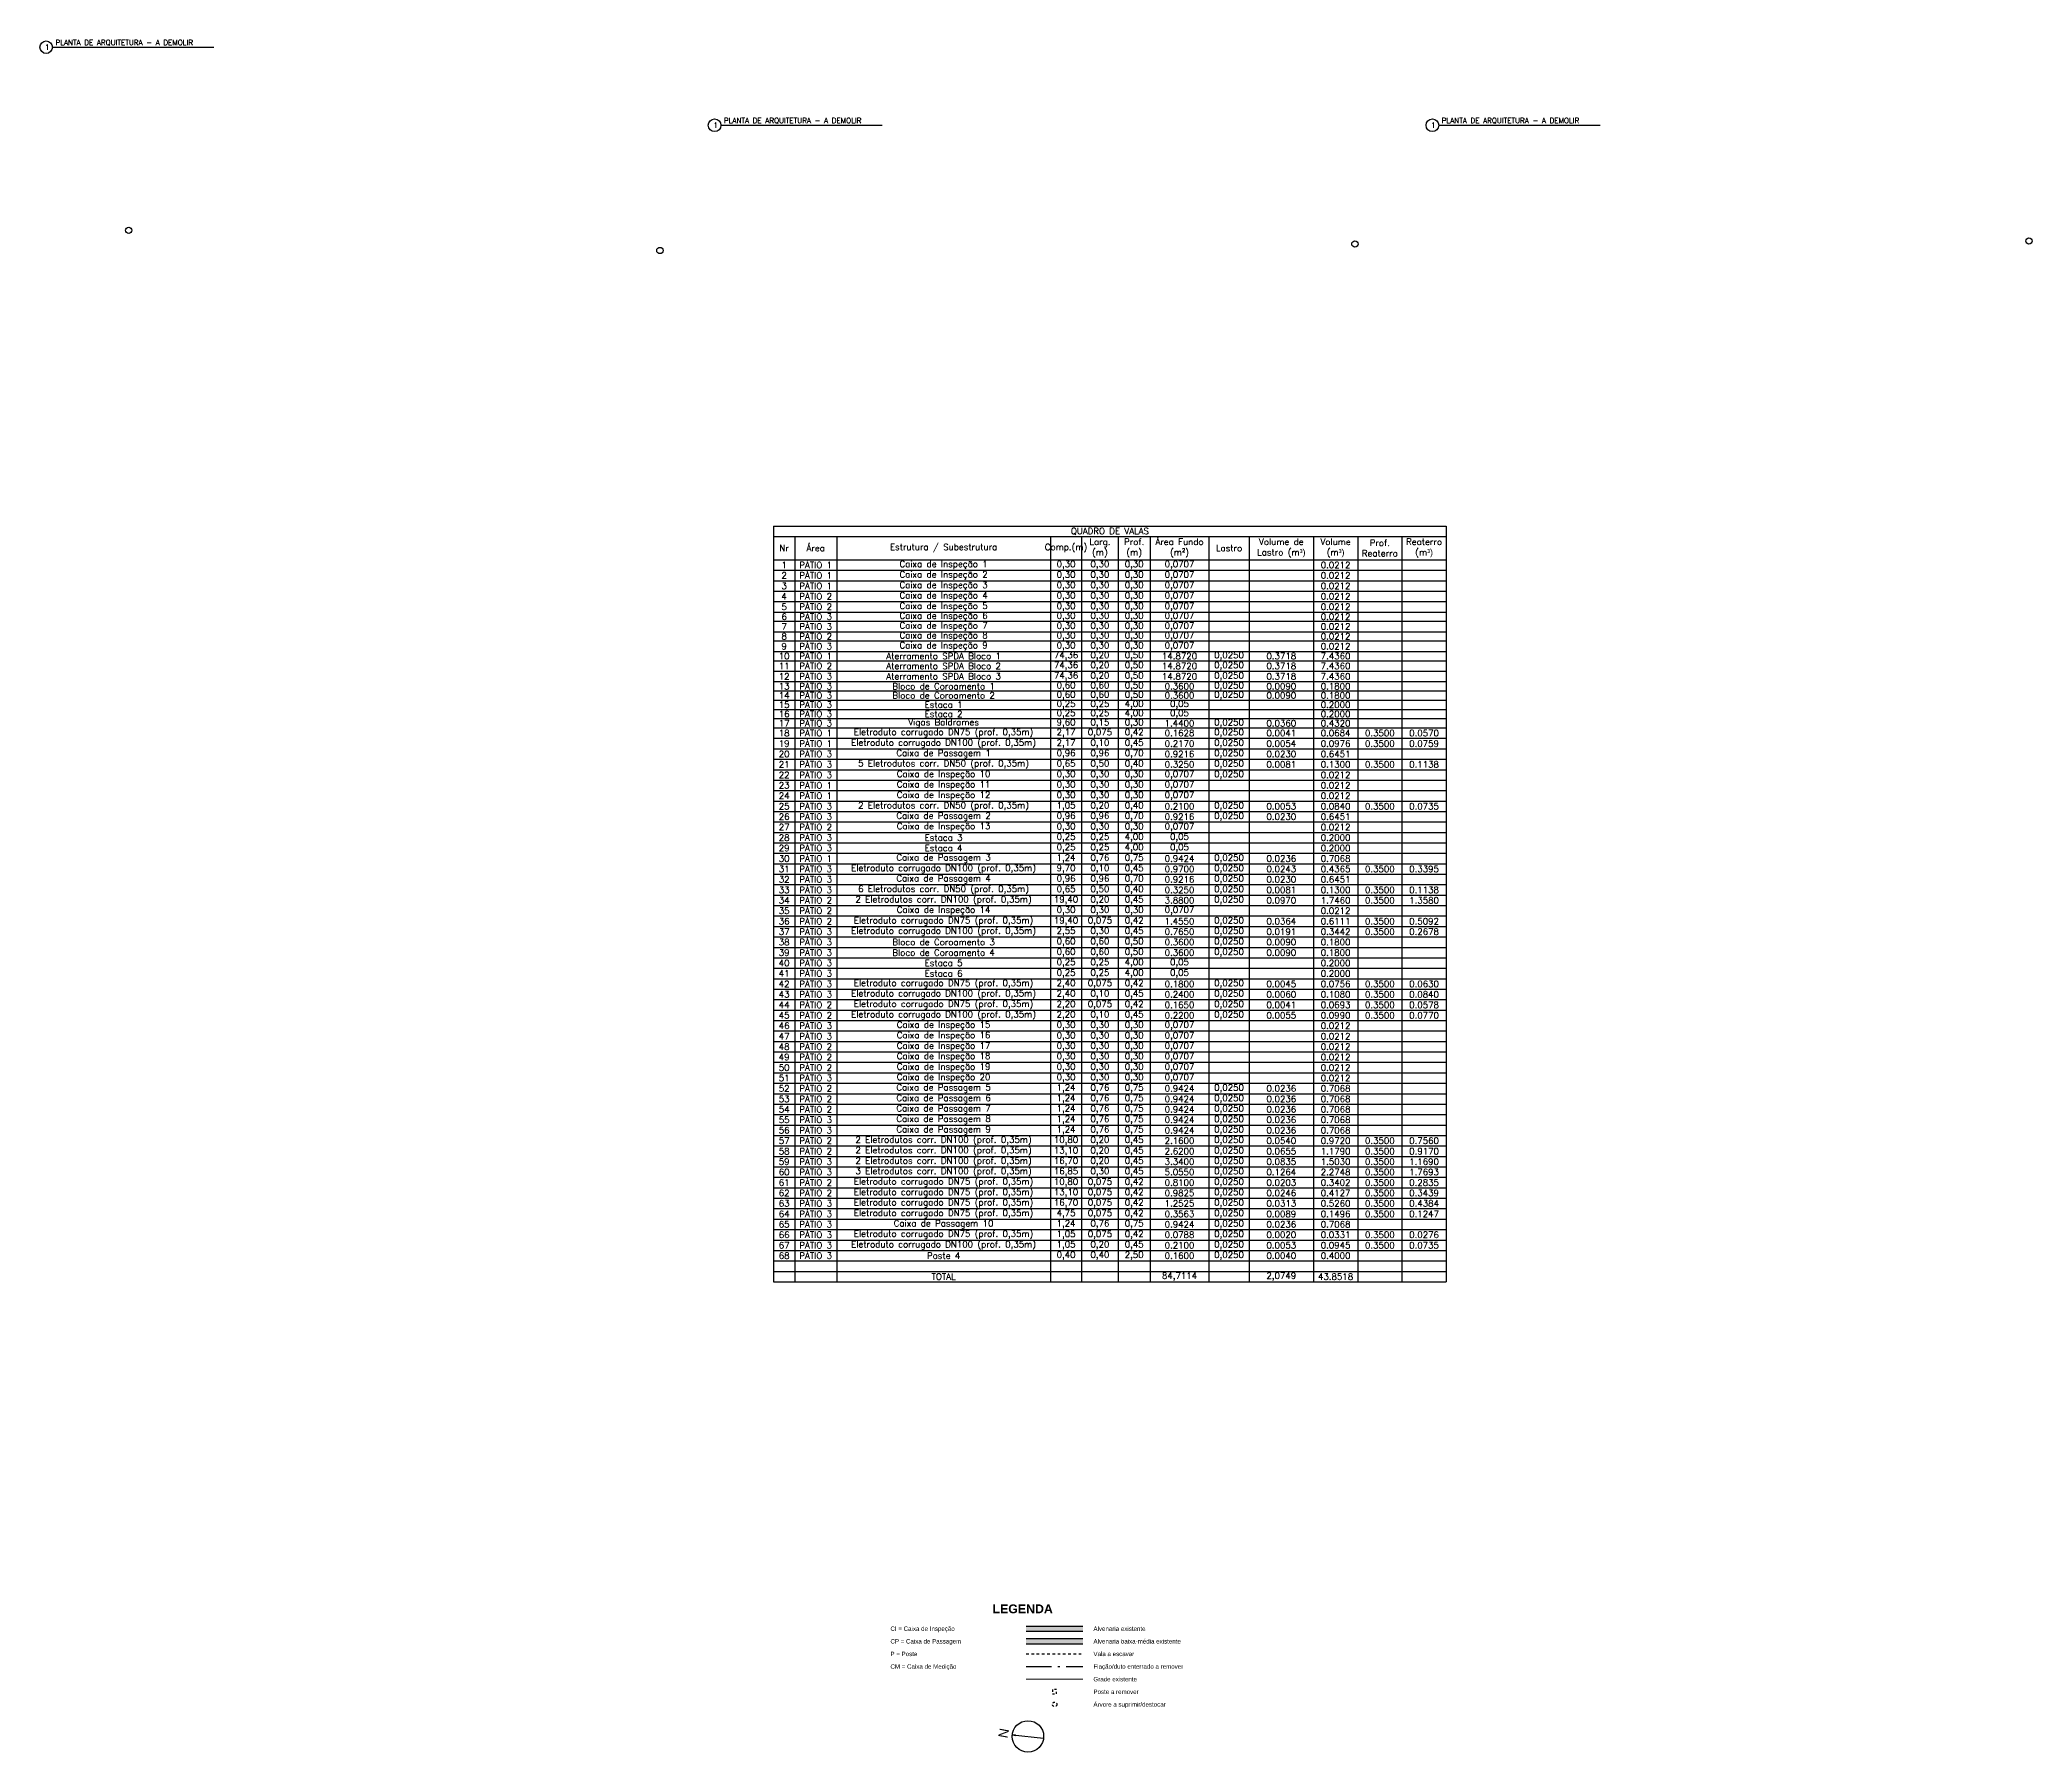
# Model space of a CAD drawing. Extents: x 0 to 11638, y -6007 to 0.
# Drawn here: x 10317.9 to 10412.6, y -5682.4 to -5600.9 of the extents above; entities that cross this region are included whole.
import ezdxf

# ---------------------------------------------------------------- set-up
doc = ezdxf.new("R2010")
doc.units = 0
doc.linetypes.add('ACAD_ISO10W100', pattern=[18, 12, -3, 0, -3])
doc.linetypes.add('DASHED', pattern=[0.25, 0.125, -0.125])
doc.layers.get('0').update_dxf_attribs({"linetype": 'CONTINUOUS'})
for name, color, linetype, lineweight in [('ARQ - Alvenaria Alta', 251, 'CONTINUOUS', 13), ('ARQ - Alvenaria Média-Baixa', 252, 'CONTINUOUS', 20), ('ARQ - Grades', 1, 'CONTINUOUS', 15), ('arvore', 92, 'CONTINUOUS', 0), ('Elétrica', 30, 'CONTINUOUS', 20)]:
    doc.layers.add(name, color=color, linetype=linetype, lineweight=lineweight)
doc.layers.add('ARQ - Desnível Terreno', color=14, linetype='CONTINUOUS')
doc.styles.add('ROMANS', font='romans.shx', dxfattribs={"height": 0.3})
doc.styles.get("Standard").update_dxf_attribs({"font": 'arial.ttf', "height": 0.15})

# ---------------------------------------------------------------- blocks, each defined once
blk = doc.blocks.new('*T889')
at = {"color": 0, "linetype": 'ByBlock', "lineweight": -2, "transparency": 16777216}
for p, q in [((0, 0), (31.99, 0)), ((0, 0), (0, -35.935)), ((31.99, 0), (31.99, -35.935)), ((0, -0.48), (31.99, -0.48)), ((1, -0.48), (1, -35.935)), ((3, -0.48), (3, -35.935)), ((13.168, -0.48), (13.168, -35.935)), ((14.647, -0.48), (14.647, -35.935)), ((16.394, -0.48), (16.394, -35.935)), ((17.904, -0.48), (17.904, -35.935)), ((20.707, -0.48), (20.707, -35.935)), ((22.618, -0.48), (22.618, -35.935)), ((25.677, -0.48), (25.677, -35.935)), ((27.781, -0.48), (27.781, -35.935)), ((29.885, -0.48), (29.885, -35.935)), ((0, -1.592), (31.99, -1.592)), ((0, -2.089), (31.99, -2.089)), ((0, -2.586), (31.99, -2.586)), ((0, -3.084), (31.99, -3.084)), ((0, -3.581), (31.99, -3.581)), ((0, -4.078), (31.99, -4.078)), ((0, -4.518), (31.99, -4.518)), ((0, -5.015), (31.99, -5.015)), ((0, -5.455), (31.99, -5.455)), ((0, -5.952), (31.99, -5.952)), ((0, -6.392), (31.99, -6.392)), ((0, -6.889), (31.99, -6.889)), ((0, -7.386), (31.99, -7.386)), ((0, -7.826), (31.99, -7.826)), ((0, -8.266), (31.99, -8.266)), ((0, -8.706), (31.99, -8.706)), ((0, -9.146), (31.99, -9.146)), ((0, -9.586), (31.99, -9.586)), ((0, -10.084), (31.99, -10.084)), ((0, -10.581), (31.99, -10.581)), ((0, -11.078), (31.99, -11.078)), ((0, -11.575), (31.99, -11.575)), ((0, -12.072), (31.99, -12.072)), ((0, -12.569), (31.99, -12.569)), ((0, -13.066), (31.99, -13.066)), ((0, -13.564), (31.99, -13.564)), ((0, -14.061), (31.99, -14.061)), ((0, -14.558), (31.99, -14.558)), ((0, -15.055), (31.99, -15.055)), ((0, -15.552), (31.99, -15.552)), ((0, -16.049), (31.99, -16.049)), ((0, -16.546), (31.99, -16.546)), ((0, -17.044), (31.99, -17.044)), ((0, -17.541), (31.99, -17.541)), ((0, -18.038), (31.99, -18.038)), ((0, -18.535), (31.99, -18.535)), ((0, -19.032), (31.99, -19.032)), ((0, -19.529), (31.99, -19.529)), ((0, -20.026), (31.99, -20.026)), ((0, -20.524), (31.99, -20.524)), ((0, -21.021), (31.99, -21.021)), ((0, -21.518), (31.99, -21.518)), ((0, -22.015), (31.99, -22.015)), ((0, -22.512), (31.99, -22.512)), ((0, -23.009), (31.99, -23.009)), ((0, -23.506), (31.99, -23.506)), ((0, -24.004), (31.99, -24.004)), ((0, -24.501), (31.99, -24.501)), ((0, -24.998), (31.99, -24.998)), ((0, -25.495), (31.99, -25.495)), ((0, -25.992), (31.99, -25.992)), ((0, -26.489), (31.99, -26.489)), ((0, -26.986), (31.99, -26.986)), ((0, -27.484), (31.99, -27.484)), ((0, -27.981), (31.99, -27.981)), ((0, -28.478), (31.99, -28.478)), ((0, -28.975), (31.99, -28.975)), ((0, -29.472), (31.99, -29.472)), ((0, -29.969), (31.99, -29.969)), ((0, -30.466), (31.99, -30.466)), ((0, -30.964), (31.99, -30.964)), ((0, -31.461), (31.99, -31.461)), ((0, -31.958), (31.99, -31.958)), ((0, -32.455), (31.99, -32.455)), ((0, -32.952), (31.99, -32.952)), ((0, -33.449), (31.99, -33.449)), ((0, -33.946), (31.99, -33.946)), ((0, -34.444), (31.99, -34.444)), ((0, -34.941), (31.99, -34.941)), ((0, -35.438), (31.99, -35.438)), ((0, -35.935), (31.99, -35.935))]:
    blk.add_line(p, q, dxfattribs=at)
at = {"color": 0, "lineweight": -2, "transparency": 16777216, "char_height": 0.3, "attachment_point": 5, "style": 'ROMANS'}
for s, insert, width in [('Nr', (0.5, -1.036), 0.92), ('Área', (2, -1.036), 1.92), ('Estrutura / Subestrutura', (8.084, -1.036), 10.08832), ('Comp.(m)', (13.908, -1.036), 1.3987), ('QUADRO DE VALAS', (15.995, -0.24), 31.90961), ('Larg. (m)', (15.52, -1.036), 1.66691), ('Prof. (m)', (17.149, -1.036), 1.43008), ('Área Fundo (m²)', (19.305, -1.036), 2.72275), ('Lastro', (21.662, -1.036), 1.83111), ('Volume de Lastro (m{\\fArial|b0|i0|c0|p34;³)}', (24.148, -1.036), 2.97929), ('Volume (m{\\fArial|b0|i0|c0|p34;³)}', (26.729, -1.036), 2.02415), ('Prof. Reaterro', (28.833, -1.036), 2.02415), ('Reaterro (m{\\fArial|b0|i0|c0|p34;³)}', (30.938, -1.036), 2.02415), ('1', (0.5, -1.841), 0.94), ('PÁTIO 1', (2, -1.841), 1.94), ('Caixa de Inspeção 1', (8.084, -1.841), 10.10832), ('0,30', (13.908, -1.841), 1.4187), ('0,30', (15.52, -1.841), 1.68691), ('0,30', (17.149, -1.841), 1.45008), ('0,0707', (19.305, -1.841), 2.74275), ('0.0212', (26.729, -1.841), 2.04415), ('2', (0.5, -2.338), 0.94), ('3', (0.5, -2.835), 0.94), ('PÁTIO 1', (2, -2.338), 1.94), ('PÁTIO 1', (2, -2.835), 1.94), ('Caixa de Inspeção 2', (8.084, -2.338), 10.10832), ('Caixa de Inspeção 3', (8.084, -2.835), 10.10832), ('0,30', (13.908, -2.338), 1.4187), ('0,30', (13.908, -2.835), 1.4187), ('0,30', (15.52, -2.338), 1.68691), ('0,30', (15.52, -2.835), 1.68691), ('0,30', (17.149, -2.338), 1.45008), ('0,30', (17.149, -2.835), 1.45008), ('0,0707', (19.305, -2.338), 2.74275), ('0,0707', (19.305, -2.835), 2.74275), ('0.0212', (26.729, -2.338), 2.04415), ('0.0212', (26.729, -2.835), 2.04415), ('4', (0.5, -3.332), 0.94), ('5', (0.5, -3.829), 0.94), ('PÁTIO 2', (2, -3.332), 1.94), ('PÁTIO 2', (2, -3.829), 1.94), ('Caixa de Inspeção 4', (8.084, -3.332), 10.10832), ('Caixa de Inspeção 5', (8.084, -3.829), 10.10832), ('0,30', (13.908, -3.332), 1.4187), ('0,30', (13.908, -3.829), 1.4187), ('0,30', (15.52, -3.332), 1.68691), ('0,30', (15.52, -3.829), 1.68691), ('0,30', (17.149, -3.332), 1.45008), ('0,30', (17.149, -3.829), 1.45008), ('0,0707', (19.305, -3.332), 2.74275), ('0,0707', (19.305, -3.829), 2.74275), ('0.0212', (26.729, -3.332), 2.04415), ('0.0212', (26.729, -3.829), 2.04415), ('7', (0.5, -4.766), 0.94), ('6', (0.5, -4.298), 0.94), ('PÁTIO 3', (2, -4.298), 1.94), ('PÁTIO 3', (2, -4.766), 1.94), ('Caixa de Inspeção 6', (8.084, -4.298), 10.10832), ('Caixa de Inspeção 7', (8.084, -4.766), 10.10832), ('0,30', (13.908, -4.298), 1.4187), ('0,30', (13.908, -4.766), 1.4187), ('0,30', (15.52, -4.298), 1.68691), ('0,30', (15.52, -4.766), 1.68691), ('0,30', (17.149, -4.298), 1.45008), ('0,30', (17.149, -4.766), 1.45008), ('0,0707', (19.305, -4.298), 2.74275), ('0,0707', (19.305, -4.766), 2.74275), ('0.0212', (26.729, -4.298), 2.04415), ('0.0212', (26.729, -4.766), 2.04415), ('8', (0.5, -5.235), 0.94), ('9', (0.5, -5.704), 0.94), ('PÁTIO 2', (2, -5.235), 1.94), ('PÁTIO 3', (2, -5.704), 1.94), ('Caixa de Inspeção 8', (8.084, -5.235), 10.10832), ('Caixa de Inspeção 9', (8.084, -5.704), 10.10832), ('0,30', (13.908, -5.235), 1.4187), ('0,30', (13.908, -5.704), 1.4187), ('0,30', (15.52, -5.235), 1.68691), ('0,30', (15.52, -5.704), 1.68691), ('0,30', (17.149, -5.235), 1.45008), ('0,30', (17.149, -5.704), 1.45008), ('0,0707', (19.305, -5.235), 2.74275), ('0,0707', (19.305, -5.704), 2.74275), ('0.0212', (26.729, -5.235), 2.04415), ('0.0212', (26.729, -5.704), 2.04415), ('10', (0.5, -6.172), 0.94), ('11', (0.5, -6.641), 0.94), ('PÁTIO 1', (2, -6.172), 1.94), ('PÁTIO 2', (2, -6.641), 1.94), ('{\\C256;Aterramento SPDA Bloco 1}', (8.084, -6.172), 10.10832), ('{\\C256;Aterramento SPDA Bloco 2}', (8.084, -6.641), 10.10832), ('74,36', (13.908, -6.172), 1.4187), ('74,36', (13.908, -6.641), 1.4187), ('0,20', (15.52, -6.172), 1.68691), ('0,20', (15.52, -6.641), 1.68691), ('0,50', (17.149, -6.172), 1.45008), ('0,50', (17.149, -6.641), 1.45008), ('14.8720', (19.305, -6.172), 2.74275), ('14.8720', (19.305, -6.641), 2.74275), ('0,0250', (21.662, -6.172), 1.85111), ('0,0250', (21.662, -6.641), 1.85111), ('0.3718', (24.148, -6.172), 2.99929), ('0.3718', (24.148, -6.641), 2.99929), ('7.4360', (26.729, -6.172), 2.04415), ('7.4360', (26.729, -6.641), 2.04415), ('12', (0.5, -7.138), 0.94), ('13', (0.5, -7.606), 0.94), ('PÁTIO 3', (2, -7.138), 1.94), ('PÁTIO 3', (2, -7.606), 1.94), ('{\\C256;Aterramento SPDA Bloco 3}', (8.084, -7.138), 10.10832), ('Bloco de Coroamento 1', (8.084, -7.606), 10.10832), ('74,36', (13.908, -7.138), 1.4187), ('0,60', (13.908, -7.606), 1.4187), ('0,20', (15.52, -7.138), 1.68691), ('0,60', (15.52, -7.606), 1.68691), ('0,50', (17.149, -7.138), 1.45008), ('0,50', (17.149, -7.606), 1.45008), ('14.8720', (19.305, -7.138), 2.74275), ('0.3600', (19.305, -7.606), 2.74275), ('0,0250', (21.662, -7.138), 1.85111), ('0,0250', (21.662, -7.606), 1.85111), ('0.3718', (24.148, -7.138), 2.99929), ('0.0090', (24.148, -7.606), 2.99929), ('7.4360', (26.729, -7.138), 2.04415), ('0.1800', (26.729, -7.606), 2.04415), ('14', (0.5, -8.046), 0.94), ('15', (0.5, -8.486), 0.94), ('PÁTIO 3', (2, -8.046), 1.94), ('PÁTIO 3', (2, -8.486), 1.94), ('Bloco de Coroamento 2', (8.084, -8.046), 10.10832), ('Estaca 1', (8.084, -8.486), 10.10832), ('0,60', (13.908, -8.046), 1.4187), ('0,25', (13.908, -8.486), 1.4187), ('0,60', (15.52, -8.046), 1.68691), ('0,25', (15.52, -8.486), 1.68691), ('0,50', (17.149, -8.046), 1.45008), ('4,00', (17.149, -8.486), 1.45008), ('0.3600', (19.305, -8.046), 2.74275), ('0,05', (19.305, -8.486), 2.74275), ('0,0250', (21.662, -8.046), 1.85111), ('0.0090', (24.148, -8.046), 2.99929), ('0.1800', (26.729, -8.046), 2.04415), ('0.2000', (26.729, -8.486), 2.04415), ('16', (0.5, -8.926), 0.94), ('17', (0.5, -9.366), 0.94), ('PÁTIO 3', (2, -8.926), 1.94), ('PÁTIO 3', (2, -9.366), 1.94), ('Vigas Baldrames', (8.084, -9.366), 10.10832), ('Estaca 2', (8.084, -8.926), 10.10832), ('0,25', (13.908, -8.926), 1.4187), ('9,60', (13.908, -9.366), 1.4187), ('0,25', (15.52, -8.926), 1.68691), ('0,15', (15.52, -9.366), 1.68691), ('4,00', (17.149, -8.926), 1.45008), ('0,30', (17.149, -9.366), 1.45008), ('1.4400', (19.305, -9.366), 2.74275), ('0,05', (19.305, -8.926), 2.74275), ('0,0250', (21.662, -9.366), 1.85111), ('0.0360', (24.148, -9.366), 2.99929), ('0.2000', (26.729, -8.926), 2.04415), ('0.4320', (26.729, -9.366), 2.04415), ('18', (0.5, -9.835), 0.94), ('19', (0.5, -10.332), 0.94), ('PÁTIO 1', (2, -9.835), 1.94), ('PÁTIO 1', (2, -10.332), 1.94), ('Eletroduto corrugado DN100 (prof. 0,35m)', (8.084, -10.332), 10.10832), ('Eletroduto corrugado DN75 (prof. 0,35m)', (8.084, -9.835), 10.10832), ('2,17', (13.908, -9.835), 1.4187), ('2,17', (13.908, -10.332), 1.4187), ('0,075', (15.52, -9.835), 1.68691), ('0,10', (15.52, -10.332), 1.68691), ('0,42', (17.149, -9.835), 1.45008), ('0,45', (17.149, -10.332), 1.45008), ('0.1628', (19.305, -9.835), 2.74275), ('0.2170', (19.305, -10.332), 2.74275), ('0,0250', (21.662, -9.835), 1.85111), ('0,0250', (21.662, -10.332), 1.85111), ('0.0041', (24.148, -9.835), 2.99929), ('0.0054', (24.148, -10.332), 2.99929), ('0.0684', (26.729, -9.835), 2.04415), ('0.0976', (26.729, -10.332), 2.04415), ('0.3500', (28.833, -9.835), 2.04415), ('0.3500', (28.833, -10.332), 2.04415), ('0.0570', (30.938, -9.835), 2.04415), ('0.0759', (30.938, -10.332), 2.04415), ('20', (0.5, -10.829), 0.94), ('21', (0.5, -11.326), 0.94), ('PÁTIO 3', (2, -10.829), 1.94), ('PÁTIO 3', (2, -11.326), 1.94), ('5 Eletrodutos corr. DN50 (prof. 0,35m)', (8.084, -11.326), 10.10832), ('Caixa de Passagem 1', (8.084, -10.829), 10.10832), ('0,96', (13.908, -10.829), 1.4187), ('0,65', (13.908, -11.326), 1.4187), ('0,96', (15.52, -10.829), 1.68691), ('0,50', (15.52, -11.326), 1.68691), ('0,70', (17.149, -10.829), 1.45008), ('0,40', (17.149, -11.326), 1.45008), ('0.9216', (19.305, -10.829), 2.74275), ('0.3250', (19.305, -11.326), 2.74275), ('0,0250', (21.662, -10.829), 1.85111), ('0,0250', (21.662, -11.326), 1.85111), ('0.0230', (24.148, -10.829), 2.99929), ('0.0081', (24.148, -11.326), 2.99929), ('0.6451', (26.729, -10.829), 2.04415), ('0.1300', (26.729, -11.326), 2.04415), ('0.3500', (28.833, -11.326), 2.04415), ('0.1138', (30.938, -11.326), 2.04415), ('22', (0.5, -11.824), 0.94), ('23', (0.5, -12.321), 0.94), ('PÁTIO 3', (2, -11.824), 1.94), ('PÁTIO 1', (2, -12.321), 1.94), ('Caixa de Inspeção 10', (8.084, -11.824), 10.10832), ('Caixa de Inspeção 11', (8.084, -12.321), 10.10832), ('0,30', (13.908, -11.824), 1.4187), ('0,30', (13.908, -12.321), 1.4187), ('0,30', (15.52, -11.824), 1.68691), ('0,30', (15.52, -12.321), 1.68691), ('0,30', (17.149, -11.824), 1.45008), ('0,30', (17.149, -12.321), 1.45008), ('0,0707', (19.305, -11.824), 2.74275), ('0,0707', (19.305, -12.321), 2.74275), ('0,0250', (21.662, -11.824), 1.85111), ('0.0212', (26.729, -11.824), 2.04415), ('0.0212', (26.729, -12.321), 2.04415), ('24', (0.5, -12.818), 0.94), ('25', (0.5, -13.315), 0.94), ('PÁTIO 1', (2, -12.818), 1.94), ('PÁTIO 3', (2, -13.315), 1.94), ('2 Eletrodutos corr. DN50 (prof. 0,35m)', (8.084, -13.315), 10.10832), ('Caixa de Inspeção 12', (8.084, -12.818), 10.10832), ('0,30', (13.908, -12.818), 1.4187), ('1,05', (13.908, -13.315), 1.4187), ('0,30', (15.52, -12.818), 1.68691), ('0,20', (15.52, -13.315), 1.68691), ('0,30', (17.149, -12.818), 1.45008), ('0,40', (17.149, -13.315), 1.45008), ('0,0707', (19.305, -12.818), 2.74275), ('0.2100', (19.305, -13.315), 2.74275), ('0,0250', (21.662, -13.315), 1.85111), ('0.0053', (24.148, -13.315), 2.99929), ('0.0212', (26.729, -12.818), 2.04415), ('0.0840', (26.729, -13.315), 2.04415), ('0.3500', (28.833, -13.315), 2.04415), ('0.0735', (30.938, -13.315), 2.04415), ('26', (0.5, -13.812), 0.94), ('27', (0.5, -14.309), 0.94), ('PÁTIO 3', (2, -13.812), 1.94), ('PÁTIO 2', (2, -14.309), 1.94), ('Caixa de Passagem 2', (8.084, -13.812), 10.10832), ('Caixa de Inspeção 13', (8.084, -14.309), 10.10832), ('0,96', (13.908, -13.812), 1.4187), ('0,30', (13.908, -14.309), 1.4187), ('0,96', (15.52, -13.812), 1.68691), ('0,30', (15.52, -14.309), 1.68691), ('0,70', (17.149, -13.812), 1.45008), ('0,30', (17.149, -14.309), 1.45008), ('0.9216', (19.305, -13.812), 2.74275), ('0,0707', (19.305, -14.309), 2.74275), ('0,0250', (21.662, -13.812), 1.85111), ('0.0230', (24.148, -13.812), 2.99929), ('0.6451', (26.729, -13.812), 2.04415), ('0.0212', (26.729, -14.309), 2.04415), ('28', (0.5, -14.806), 0.94), ('29', (0.5, -15.304), 0.94), ('PÁTIO 3', (2, -14.806), 1.94), ('PÁTIO 3', (2, -15.304), 1.94), ('Estaca 3', (8.084, -14.806), 10.10832), ('Estaca 4', (8.084, -15.304), 10.10832), ('0,25', (13.908, -14.806), 1.4187), ('0,25', (13.908, -15.304), 1.4187), ('0,25', (15.52, -14.806), 1.68691), ('0,25', (15.52, -15.304), 1.68691), ('4,00', (17.149, -14.806), 1.45008), ('4,00', (17.149, -15.304), 1.45008), ('0,05', (19.305, -14.806), 2.74275), ('0,05', (19.305, -15.304), 2.74275), ('0.2000', (26.729, -14.806), 2.04415), ('0.2000', (26.729, -15.304), 2.04415), ('30', (0.5, -15.801), 0.94), ('PÁTIO 1', (2, -15.801), 1.94), ('PÁTIO 3', (2, -16.298), 1.94), ('Eletroduto corrugado DN100 (prof. 0,35m)', (8.084, -16.298), 10.10832), ('Caixa de Passagem 3', (8.084, -15.801), 10.10832), ('9,70', (13.908, -16.298), 1.4187), ('1,24', (13.908, -15.801), 1.4187), ('0,76', (15.52, -15.801), 1.68691), ('0,10', (15.52, -16.298), 1.68691), ('0,75', (17.149, -15.801), 1.45008), ('0,45', (17.149, -16.298), 1.45008), ('0.9424', (19.305, -15.801), 2.74275), ('0,0250', (21.662, -15.801), 1.85111), ('0,0250', (21.662, -16.298), 1.85111), ('0.0236', (24.148, -15.801), 2.99929), ('0.7068', (26.729, -15.801), 2.04415), ('31', (0.5, -16.298), 0.94), ('32', (0.5, -16.795), 0.94), ('PÁTIO 3', (2, -16.795), 1.94), ('PÁTIO 3', (2, -17.292), 1.94), ('6 Eletrodutos corr. DN50 (prof. 0,35m)', (8.084, -17.292), 10.10832), ('Caixa de Passagem 4', (8.084, -16.795), 10.10832), ('0,96', (13.908, -16.795), 1.4187), ('0,96', (15.52, -16.795), 1.68691), ('0,70', (17.149, -16.795), 1.45008), ('0.9700', (19.305, -16.298), 2.74275), ('0.9216', (19.305, -16.795), 2.74275), ('0,0250', (21.662, -16.795), 1.85111), ('0.0243', (24.148, -16.298), 2.99929), ('0.0230', (24.148, -16.795), 2.99929), ('0.4365', (26.729, -16.298), 2.04415), ('0.6451', (26.729, -16.795), 2.04415), ('0.3500', (28.833, -16.298), 2.04415), ('0.3395', (30.938, -16.298), 2.04415), ('33', (0.5, -17.292), 0.94), ('34', (0.5, -17.789), 0.94), ('PÁTIO 2', (2, -17.789), 1.94), ('2 Eletrodutos corr. DN100 (prof. 0,35m)', (8.084, -17.789), 10.10832), ('19,40', (13.908, -17.789), 1.4187), ('0,65', (13.908, -17.292), 1.4187), ('0,50', (15.52, -17.292), 1.68691), ('0,20', (15.52, -17.789), 1.68691), ('0,40', (17.149, -17.292), 1.45008), ('0,45', (17.149, -17.789), 1.45008), ('0.3250', (19.305, -17.292), 2.74275), ('3.8800', (19.305, -17.789), 2.74275), ('0,0250', (21.662, -17.292), 1.85111), ('0,0250', (21.662, -17.789), 1.85111), ('0.0081', (24.148, -17.292), 2.99929), ('0.0970', (24.148, -17.789), 2.99929), ('0.1300', (26.729, -17.292), 2.04415), ('1.7460', (26.729, -17.789), 2.04415), ('0.3500', (28.833, -17.292), 2.04415), ('0.3500', (28.833, -17.789), 2.04415), ('0.1138', (30.938, -17.292), 2.04415), ('1.3580', (30.938, -17.789), 2.04415), ('35', (0.5, -18.286), 0.94), ('36', (0.5, -18.784), 0.94), ('PÁTIO 2', (2, -18.286), 1.94), ('PÁTIO 2', (2, -18.784), 1.94), ('Eletroduto corrugado DN75 (prof. 0,35m)', (8.084, -18.784), 10.10832), ('Caixa de Inspeção 14', (8.084, -18.286), 10.10832), ('19,40', (13.908, -18.784), 1.4187), ('0,30', (13.908, -18.286), 1.4187), ('0,075', (15.52, -18.784), 1.68691), ('0,30', (15.52, -18.286), 1.68691), ('0,30', (17.149, -18.286), 1.45008), ('0,42', (17.149, -18.784), 1.45008), ('0,0707', (19.305, -18.286), 2.74275), ('1.4550', (19.305, -18.784), 2.74275), ('0,0250', (21.662, -18.784), 1.85111), ('0.0364', (24.148, -18.784), 2.99929), ('0.0212', (26.729, -18.286), 2.04415), ('0.6111', (26.729, -18.784), 2.04415), ('0.3500', (28.833, -18.784), 2.04415), ('0.5092', (30.938, -18.784), 2.04415), ('37', (0.5, -19.281), 0.94), ('38', (0.5, -19.778), 0.94), ('PÁTIO 3', (2, -19.281), 1.94), ('PÁTIO 3', (2, -19.778), 1.94), ('Eletroduto corrugado DN100 (prof. 0,35m)', (8.084, -19.281), 10.10832), ('Bloco de Coroamento 3', (8.084, -19.778), 10.10832), ('2,55', (13.908, -19.281), 1.4187), ('0,60', (13.908, -19.778), 1.4187), ('0,30', (15.52, -19.281), 1.68691), ('0,60', (15.52, -19.778), 1.68691), ('0,45', (17.149, -19.281), 1.45008), ('0,50', (17.149, -19.778), 1.45008), ('0.7650', (19.305, -19.281), 2.74275), ('0.3600', (19.305, -19.778), 2.74275), ('0,0250', (21.662, -19.281), 1.85111), ('0,0250', (21.662, -19.778), 1.85111), ('0.0191', (24.148, -19.281), 2.99929), ('0.0090', (24.148, -19.778), 2.99929), ('0.3442', (26.729, -19.281), 2.04415), ('0.1800', (26.729, -19.778), 2.04415), ('0.3500', (28.833, -19.281), 2.04415), ('0.2678', (30.938, -19.281), 2.04415), ('39', (0.5, -20.275), 0.94), ('40', (0.5, -20.772), 0.94), ('PÁTIO 3', (2, -20.275), 1.94), ('PÁTIO 3', (2, -20.772), 1.94), ('Bloco de Coroamento 4', (8.084, -20.275), 10.10832), ('Estaca 5', (8.084, -20.772), 10.10832), ('0,60', (13.908, -20.275), 1.4187), ('0,25', (13.908, -20.772), 1.4187), ('0,60', (15.52, -20.275), 1.68691), ('0,25', (15.52, -20.772), 1.68691), ('0,50', (17.149, -20.275), 1.45008), ('4,00', (17.149, -20.772), 1.45008), ('0.3600', (19.305, -20.275), 2.74275), ('0,05', (19.305, -20.772), 2.74275), ('0,0250', (21.662, -20.275), 1.85111), ('0.0090', (24.148, -20.275), 2.99929), ('0.1800', (26.729, -20.275), 2.04415), ('0.2000', (26.729, -20.772), 2.04415), ('41', (0.5, -21.269), 0.94), ('42', (0.5, -21.766), 0.94), ('PÁTIO 3', (2, -21.269), 1.94), ('PÁTIO 3', (2, -21.766), 1.94), ('Eletroduto corrugado DN75 (prof. 0,35m)', (8.084, -21.766), 10.10832), ('Estaca 6', (8.084, -21.269), 10.10832), ('0,25', (13.908, -21.269), 1.4187), ('2,40', (13.908, -21.766), 1.4187), ('0,075', (15.52, -21.766), 1.68691), ('0,25', (15.52, -21.269), 1.68691), ('4,00', (17.149, -21.269), 1.45008), ('0,42', (17.149, -21.766), 1.45008), ('0.1800', (19.305, -21.766), 2.74275), ('0,05', (19.305, -21.269), 2.74275), ('0,0250', (21.662, -21.766), 1.85111), ('0.0045', (24.148, -21.766), 2.99929), ('0.2000', (26.729, -21.269), 2.04415), ('0.0756', (26.729, -21.766), 2.04415), ('0.3500', (28.833, -21.766), 2.04415), ('0.0630', (30.938, -21.766), 2.04415), ('43', (0.5, -22.264), 0.94), ('44', (0.5, -22.761), 0.94), ('PÁTIO 3', (2, -22.264), 1.94), ('PÁTIO 2', (2, -22.761), 1.94), ('Eletroduto corrugado DN100 (prof. 0,35m)', (8.084, -22.264), 10.10832), ('Eletroduto corrugado DN75 (prof. 0,35m)', (8.084, -22.761), 10.10832), ('2,40', (13.908, -22.264), 1.4187), ('2,20', (13.908, -22.761), 1.4187), ('0,075', (15.52, -22.761), 1.68691), ('0,10', (15.52, -22.264), 1.68691), ('0,45', (17.149, -22.264), 1.45008), ('0,42', (17.149, -22.761), 1.45008), ('0.2400', (19.305, -22.264), 2.74275), ('0.1650', (19.305, -22.761), 2.74275), ('0,0250', (21.662, -22.264), 1.85111), ('0,0250', (21.662, -22.761), 1.85111), ('0.0060', (24.148, -22.264), 2.99929), ('0.0041', (24.148, -22.761), 2.99929), ('0.1080', (26.729, -22.264), 2.04415), ('0.0693', (26.729, -22.761), 2.04415), ('0.3500', (28.833, -22.264), 2.04415), ('0.3500', (28.833, -22.761), 2.04415), ('0.0840', (30.938, -22.264), 2.04415), ('0.0578', (30.938, -22.761), 2.04415), ('45', (0.5, -23.258), 0.94), ('46', (0.5, -23.755), 0.94), ('PÁTIO 2', (2, -23.258), 1.94), ('PÁTIO 3', (2, -23.755), 1.94), ('Eletroduto corrugado DN100 (prof. 0,35m)', (8.084, -23.258), 10.10832), ('Caixa de Inspeção 15', (8.084, -23.755), 10.10832), ('2,20', (13.908, -23.258), 1.4187), ('0,30', (13.908, -23.755), 1.4187), ('0,10', (15.52, -23.258), 1.68691), ('0,30', (15.52, -23.755), 1.68691), ('0,45', (17.149, -23.258), 1.45008), ('0,30', (17.149, -23.755), 1.45008), ('0.2200', (19.305, -23.258), 2.74275), ('0,0707', (19.305, -23.755), 2.74275), ('0,0250', (21.662, -23.258), 1.85111), ('0.0055', (24.148, -23.258), 2.99929), ('0.0990', (26.729, -23.258), 2.04415), ('0.0212', (26.729, -23.755), 2.04415), ('0.3500', (28.833, -23.258), 2.04415), ('0.0770', (30.938, -23.258), 2.04415), ('47', (0.5, -24.252), 0.94), ('48', (0.5, -24.749), 0.94), ('PÁTIO 3', (2, -24.252), 1.94), ('PÁTIO 2', (2, -24.749), 1.94), ('Caixa de Inspeção 16', (8.084, -24.252), 10.10832), ('Caixa de Inspeção 17', (8.084, -24.749), 10.10832), ('0,30', (13.908, -24.252), 1.4187), ('0,30', (13.908, -24.749), 1.4187), ('0,30', (15.52, -24.252), 1.68691), ('0,30', (15.52, -24.749), 1.68691), ('0,30', (17.149, -24.252), 1.45008), ('0,30', (17.149, -24.749), 1.45008), ('0,0707', (19.305, -24.252), 2.74275), ('0,0707', (19.305, -24.749), 2.74275), ('0.0212', (26.729, -24.252), 2.04415), ('0.0212', (26.729, -24.749), 2.04415), ('49', (0.5, -25.246), 0.94), ('PÁTIO 2', (2, -25.246), 1.94), ('PÁTIO 2', (2, -25.744), 1.94), ('Caixa de Inspeção 18', (8.084, -25.246), 10.10832), ('Caixa de Inspeção 19', (8.084, -25.744), 10.10832), ('0,30', (13.908, -25.246), 1.4187), ('0,30', (13.908, -25.744), 1.4187), ('0,30', (15.52, -25.246), 1.68691), ('0,30', (15.52, -25.744), 1.68691), ('0,30', (17.149, -25.246), 1.45008), ('0,30', (17.149, -25.744), 1.45008), ('0,0707', (19.305, -25.246), 2.74275), ('0,0707', (19.305, -25.744), 2.74275), ('0.0212', (26.729, -25.246), 2.04415), ('50', (0.5, -25.744), 0.94), ('51', (0.5, -26.241), 0.94), ('PÁTIO 3', (2, -26.241), 1.94), ('PÁTIO 2', (2, -26.738), 1.94), ('Caixa de Passagem 5', (8.084, -26.738), 10.10832), ('Caixa de Inspeção 20', (8.084, -26.241), 10.10832), ('0,30', (13.908, -26.241), 1.4187), ('0,30', (15.52, -26.241), 1.68691), ('0,30', (17.149, -26.241), 1.45008), ('0,0707', (19.305, -26.241), 2.74275), ('0.0212', (26.729, -25.744), 2.04415), ('0.0212', (26.729, -26.241), 2.04415), ('52', (0.5, -26.738), 0.94), ('53', (0.5, -27.235), 0.94), ('PÁTIO 2', (2, -27.235), 1.94), ('Caixa de Passagem 6', (8.084, -27.235), 10.10832), ('1,24', (13.908, -26.738), 1.4187), ('1,24', (13.908, -27.235), 1.4187), ('0,76', (15.52, -26.738), 1.68691), ('0,76', (15.52, -27.235), 1.68691), ('0,75', (17.149, -26.738), 1.45008), ('0,75', (17.149, -27.235), 1.45008), ('0.9424', (19.305, -26.738), 2.74275), ('0.9424', (19.305, -27.235), 2.74275), ('0,0250', (21.662, -26.738), 1.85111), ('0,0250', (21.662, -27.235), 1.85111), ('0.0236', (24.148, -26.738), 2.99929), ('0.0236', (24.148, -27.235), 2.99929), ('0.7068', (26.729, -26.738), 2.04415), ('0.7068', (26.729, -27.235), 2.04415), ('54', (0.5, -27.732), 0.94), ('55', (0.5, -28.229), 0.94), ('PÁTIO 2', (2, -27.732), 1.94), ('PÁTIO 3', (2, -28.229), 1.94), ('Caixa de Passagem 7', (8.084, -27.732), 10.10832), ('Caixa de Passagem 8', (8.084, -28.229), 10.10832), ('1,24', (13.908, -27.732), 1.4187), ('1,24', (13.908, -28.229), 1.4187), ('0,76', (15.52, -27.732), 1.68691), ('0,76', (15.52, -28.229), 1.68691), ('0,75', (17.149, -27.732), 1.45008), ('0,75', (17.149, -28.229), 1.45008), ('0.9424', (19.305, -27.732), 2.74275), ('0.9424', (19.305, -28.229), 2.74275), ('0,0250', (21.662, -27.732), 1.85111), ('0,0250', (21.662, -28.229), 1.85111), ('0.0236', (24.148, -27.732), 2.99929), ('0.0236', (24.148, -28.229), 2.99929), ('0.7068', (26.729, -27.732), 2.04415), ('0.7068', (26.729, -28.229), 2.04415), ('56', (0.5, -28.726), 0.94), ('57', (0.5, -29.224), 0.94), ('PÁTIO 3', (2, -28.726), 1.94), ('PÁTIO 2', (2, -29.224), 1.94), ('2 Eletrodutos corr. DN100 (prof. 0,35m)', (8.084, -29.224), 10.10832), ('Caixa de Passagem 9', (8.084, -28.726), 10.10832), ('10,80', (13.908, -29.224), 1.4187), ('1,24', (13.908, -28.726), 1.4187), ('0,76', (15.52, -28.726), 1.68691), ('0,20', (15.52, -29.224), 1.68691), ('0,75', (17.149, -28.726), 1.45008), ('0,45', (17.149, -29.224), 1.45008), ('0.9424', (19.305, -28.726), 2.74275), ('2.1600', (19.305, -29.224), 2.74275), ('0,0250', (21.662, -28.726), 1.85111), ('0,0250', (21.662, -29.224), 1.85111), ('0.0236', (24.148, -28.726), 2.99929), ('0.0540', (24.148, -29.224), 2.99929), ('0.7068', (26.729, -28.726), 2.04415), ('0.9720', (26.729, -29.224), 2.04415), ('0.3500', (28.833, -29.224), 2.04415), ('0.7560', (30.938, -29.224), 2.04415), ('58', (0.5, -29.721), 0.94), ('59', (0.5, -30.218), 0.94), ('PÁTIO 2', (2, -29.721), 1.94), ('PÁTIO 3', (2, -30.218), 1.94), ('2 Eletrodutos corr. DN100 (prof. 0,35m)', (8.084, -29.721), 10.10832), ('2 Eletrodutos corr. DN100 (prof. 0,35m)', (8.084, -30.218), 10.10832), ('13,10', (13.908, -29.721), 1.4187), ('16,70', (13.908, -30.218), 1.4187), ('0,20', (15.52, -29.721), 1.68691), ('0,20', (15.52, -30.218), 1.68691), ('0,45', (17.149, -29.721), 1.45008), ('0,45', (17.149, -30.218), 1.45008), ('2.6200', (19.305, -29.721), 2.74275), ('3.3400', (19.305, -30.218), 2.74275), ('0,0250', (21.662, -29.721), 1.85111), ('0,0250', (21.662, -30.218), 1.85111), ('0.0655', (24.148, -29.721), 2.99929), ('0.0835', (24.148, -30.218), 2.99929), ('1.1790', (26.729, -29.721), 2.04415), ('1.5030', (26.729, -30.218), 2.04415), ('0.3500', (28.833, -29.721), 2.04415), ('0.3500', (28.833, -30.218), 2.04415), ('0.9170', (30.938, -29.721), 2.04415), ('1.1690', (30.938, -30.218), 2.04415), ('60', (0.5, -30.715), 0.94), ('61', (0.5, -31.212), 0.94), ('PÁTIO 3', (2, -30.715), 1.94), ('PÁTIO 2', (2, -31.212), 1.94), ('Eletroduto corrugado DN75 (prof. 0,35m)', (8.084, -31.212), 10.10832), ('3 Eletrodutos corr. DN100 (prof. 0,35m)', (8.084, -30.715), 10.10832), ('16,85', (13.908, -30.715), 1.4187), ('10,80', (13.908, -31.212), 1.4187), ('0,075', (15.52, -31.212), 1.68691), ('0,30', (15.52, -30.715), 1.68691), ('0,45', (17.149, -30.715), 1.45008), ('0,42', (17.149, -31.212), 1.45008), ('5.0550', (19.305, -30.715), 2.74275), ('0.8100', (19.305, -31.212), 2.74275), ('0,0250', (21.662, -30.715), 1.85111), ('0,0250', (21.662, -31.212), 1.85111), ('0.1264', (24.148, -30.715), 2.99929), ('0.0203', (24.148, -31.212), 2.99929), ('2.2748', (26.729, -30.715), 2.04415), ('0.3402', (26.729, -31.212), 2.04415), ('0.3500', (28.833, -30.715), 2.04415), ('0.3500', (28.833, -31.212), 2.04415), ('0.2835', (30.938, -31.212), 2.04415), ('1.7693', (30.938, -30.715), 2.04415), ('62', (0.5, -31.709), 0.94), ('63', (0.5, -32.206), 0.94), ('PÁTIO 2', (2, -31.709), 1.94), ('PÁTIO 3', (2, -32.206), 1.94), ('Eletroduto corrugado DN75 (prof. 0,35m)', (8.084, -31.709), 10.10832), ('Eletroduto corrugado DN75 (prof. 0,35m)', (8.084, -32.206), 10.10832), ('13,10', (13.908, -31.709), 1.4187), ('16,70', (13.908, -32.206), 1.4187), ('0,075', (15.52, -31.709), 1.68691), ('0,075', (15.52, -32.206), 1.68691), ('0,42', (17.149, -31.709), 1.45008), ('0,42', (17.149, -32.206), 1.45008), ('0.9825', (19.305, -31.709), 2.74275), ('1.2525', (19.305, -32.206), 2.74275), ('0,0250', (21.662, -31.709), 1.85111), ('0,0250', (21.662, -32.206), 1.85111), ('0.0246', (24.148, -31.709), 2.99929), ('0.0313', (24.148, -32.206), 2.99929), ('0.4127', (26.729, -31.709), 2.04415), ('0.5260', (26.729, -32.206), 2.04415), ('0.3500', (28.833, -31.709), 2.04415), ('0.3500', (28.833, -32.206), 2.04415), ('0.3439', (30.938, -31.709), 2.04415), ('0.4384', (30.938, -32.206), 2.04415), ('64', (0.5, -32.704), 0.94), ('65', (0.5, -33.201), 0.94), ('PÁTIO 3', (2, -32.704), 1.94), ('PÁTIO 3', (2, -33.201), 1.94), ('Eletroduto corrugado DN75 (prof. 0,35m)', (8.084, -32.704), 10.10832), ('Caixa de Passagem 10', (8.084, -33.201), 10.10832), ('4,75', (13.908, -32.704), 1.4187), ('1,24', (13.908, -33.201), 1.4187), ('0,075', (15.52, -32.704), 1.68691), ('0,76', (15.52, -33.201), 1.68691), ('0,42', (17.149, -32.704), 1.45008), ('0,75', (17.149, -33.201), 1.45008), ('0.3563', (19.305, -32.704), 2.74275), ('0.9424', (19.305, -33.201), 2.74275), ('0,0250', (21.662, -32.704), 1.85111), ('0,0250', (21.662, -33.201), 1.85111), ('0.0089', (24.148, -32.704), 2.99929), ('0.0236', (24.148, -33.201), 2.99929), ('0.1496', (26.729, -32.704), 2.04415), ('0.7068', (26.729, -33.201), 2.04415), ('0.3500', (28.833, -32.704), 2.04415), ('0.1247', (30.938, -32.704), 2.04415), ('66', (0.5, -33.698), 0.94), ('67', (0.5, -34.195), 0.94), ('PÁTIO 3', (2, -33.698), 1.94), ('PÁTIO 3', (2, -34.195), 1.94), ('Eletroduto corrugado DN100 (prof. 0,35m)', (8.084, -34.195), 10.10832), ('Eletroduto corrugado DN75 (prof. 0,35m)', (8.084, -33.698), 10.10832), ('1,05', (13.908, -33.698), 1.4187), ('1,05', (13.908, -34.195), 1.4187), ('0,075', (15.52, -33.698), 1.68691), ('0,20', (15.52, -34.195), 1.68691), ('0,42', (17.149, -33.698), 1.45008), ('0,45', (17.149, -34.195), 1.45008), ('0.0788', (19.305, -33.698), 2.74275), ('0.2100', (19.305, -34.195), 2.74275), ('0,0250', (21.662, -33.698), 1.85111), ('0,0250', (21.662, -34.195), 1.85111), ('0.0020', (24.148, -33.698), 2.99929), ('0.0053', (24.148, -34.195), 2.99929), ('0.0331', (26.729, -33.698), 2.04415), ('0.0945', (26.729, -34.195), 2.04415), ('0.3500', (28.833, -33.698), 2.04415), ('0.3500', (28.833, -34.195), 2.04415), ('0.0276', (30.938, -33.698), 2.04415), ('0.0735', (30.938, -34.195), 2.04415), ('68', (0.5, -34.692), 0.94), ('PÁTIO 3', (2, -34.692), 1.94), ('Poste 4', (8.084, -34.692), 10.10832), ('0,40', (13.908, -34.692), 1.4187), ('0,40', (15.52, -34.692), 1.68691), ('2,50', (17.149, -34.692), 1.45008), ('0.1600', (19.305, -34.692), 2.74275), ('0,0250', (21.662, -34.692), 1.85111), ('0.0040', (24.148, -34.692), 2.99929), ('0.4000', (26.729, -34.692), 2.04415), ('TOTAL', (8.084, -35.686), 10.10832), ('84,7114', (19.305, -35.686), 2.74275), ('2,0749', (24.148, -35.686), 2.99929), ('43.8518', (26.729, -35.686), 2.04415)]:
    blk.add_mtext(s, dxfattribs=dict(at, insert=insert, width=width))

msp = doc.modelspace()

# ---------------------------------------------------------------- hatches: boundary and pattern name
at = {"layer": 'ARQ - Alvenaria Alta', "lineweight": -2}
h = msp.add_hatch(color=256, dxfattribs=at)
h.dxf.hatch_style = 1
h.paths.add_polyline_path([(10367.47, -5676.371), (10364.769, -5676.371), (10364.769, -5676.621), (10367.47, -5676.621)])
at = {"layer": 'ARQ - Alvenaria Média-Baixa', "lineweight": -2}
h = msp.add_hatch(color=256, dxfattribs=at)
h.dxf.hatch_style = 1
h.paths.add_polyline_path([(10367.47, -5676.971), (10364.769, -5676.971), (10364.769, -5677.221), (10367.47, -5677.221)])

# ---------------------------------------------------------------- linework, layer by layer
at = {"lineweight": -2}
for p, q in [((10318.456, -5601.277), (10326.134, -5601.277)), ((10350.248, -5604.989), (10357.926, -5604.989)), ((10384.391, -5604.989), (10392.068, -5604.989))]:
    msp.add_line(p, q, dxfattribs=at)
at = {"linetype": 'Continuous'}
for q in [(10364.263, -5681.538), (10365.591, -5681.702), (10364.259, -5681.577)]:
    msp.add_line((10364.117, -5681.542), q, dxfattribs=at)
at = {"lineweight": -2}
for centre in [(10318.156, -5601.277), (10349.948, -5604.989), (10384.091, -5604.989)]:
    msp.add_circle(centre, 0.3, dxfattribs=at)
msp.add_circle((10364.854, -5681.622), 0.748)
at = {"layer": 'ARQ - Alvenaria Alta', "lineweight": -2}
for p, q in [((10364.769, -5676.371), (10367.47, -5676.371)), ((10364.769, -5676.621), (10367.47, -5676.621)), ((10364.769, -5676.971), (10367.47, -5676.971)), ((10364.769, -5677.221), (10367.47, -5677.221))]:
    msp.add_line(p, q, dxfattribs=at)
at = {"layer": 'ARQ - Desnível Terreno', "linetype": 'DASHED', "lineweight": -2}
msp.add_line((10364.769, -5677.696), (10367.47, -5677.696), dxfattribs=at)
at = {"layer": 'ARQ - Grades'}
msp.add_line((10364.769, -5678.896), (10367.47, -5678.896), dxfattribs=at)
at = {"layer": 'arvore', "linetype": 'DASHED', "lineweight": -2, "ltscale": 0.5}
msp.add_circle((10366.125, -5680.096), 0.105, dxfattribs=at)
at = {"layer": 'Elétrica', "linetype": 'ACAD_ISO10W100', "lineweight": -2, "ltscale": 0.1}
msp.add_line((10364.769, -5678.296), (10367.47, -5678.296), dxfattribs=at)
at = {"layer": 'Elétrica', "linetype": 'DASHED', "lineweight": -2, "ltscale": 0.5}
for p, q in [((10366.219, -5679.396), (10366.019, -5679.396)), ((10366.019, -5679.396), (10366.019, -5679.596)), ((10366.019, -5679.596), (10366.219, -5679.596)), ((10366.219, -5679.596), (10366.219, -5679.396))]:
    msp.add_line(p, q, dxfattribs=at)
at = {"layer": 'Elétrica', "lineweight": -2}
for centre in [(10322.085, -5609.983), (10347.349, -5610.947), (10380.406, -5610.64), (10412.469, -5610.495)]:
    msp.add_circle(centre, 0.15, dxfattribs=at)

# ---------------------------------------------------------------- block references
msp.add_blockref('*T889', (10352.759, -5624.065))

# ---------------------------------------------------------------- texts
at = {"width": 1}
msp.add_text('N', height=0.449, rotation=79.36131, dxfattribs=at).set_placement((10363.878, -5681.732))
at = {"lineweight": -2, "char_height": 0.25, "attachment_point": 1, "style": 'ROMANS'}
for s, width, insert in [('1', 0.39382, (10318.098, -5601.152)), ('PLANTA DE ARQUITETURA - A DEMOLIR', 7.57034, (10318.598, -5600.927)), ('1', 0.39382, (10349.89, -5604.864)), ('PLANTA DE ARQUITETURA - A DEMOLIR', 7.57034, (10350.39, -5604.639)), ('1', 0.39382, (10384.032, -5604.864)), ('PLANTA DE ARQUITETURA - A DEMOLIR', 7.57034, (10384.533, -5604.639))]:
    msp.add_mtext_dynamic_manual_height_columns(s, width=width, gutter_width=750, heights=[0], dxfattribs=dict(at, insert=insert))
at = {"attachment_point": 1}
for s, insert, char_height, width in [('\\pxt4;{\\fArial|b1|i0|c0|p34;LEGENDA}', (10363.17, -5675.344), 0.42, 12.90804), ('\\pxt4;CI = Caixa de Inspeção', (10358.315, -5676.393), 0.21, 6.45402), ('\\pxt4;CP = Caixa de Passagem', (10358.315, -5676.993), 0.21, 6.45402), ('\\pxt4;Alvenaria existente', (10367.97, -5676.393), 0.21, 6.45402), ('\\pxt4;Alvenaria baixa-média existente', (10367.97, -5676.993), 0.21, 6.45402), ('\\pxt4;CM = Caixa de Medição', (10358.315, -5678.193), 0.21, 6.45402), ('\\pxt4;P = Poste', (10358.315, -5677.593), 0.21, 6.45402), ('\\pxt4;Vala a escavar', (10367.97, -5677.593), 0.21, 6.45402), ('\\pxt4;Fiação/duto enterrado a remover', (10367.97, -5678.193), 0.21, 6.45402), ('\\pxt4;Grade existente', (10367.97, -5678.793), 0.21, 6.45402), ('\\pxt4;Árvore a suprimir/destocar', (10367.97, -5679.993), 0.21, 6.45402), ('\\pxt4;Poste a remover', (10367.97, -5679.393), 0.21, 6.45402)]:
    msp.add_mtext(s, dxfattribs=dict(at, insert=insert, char_height=char_height, width=width))

doc.saveas('drawing.dxf')
